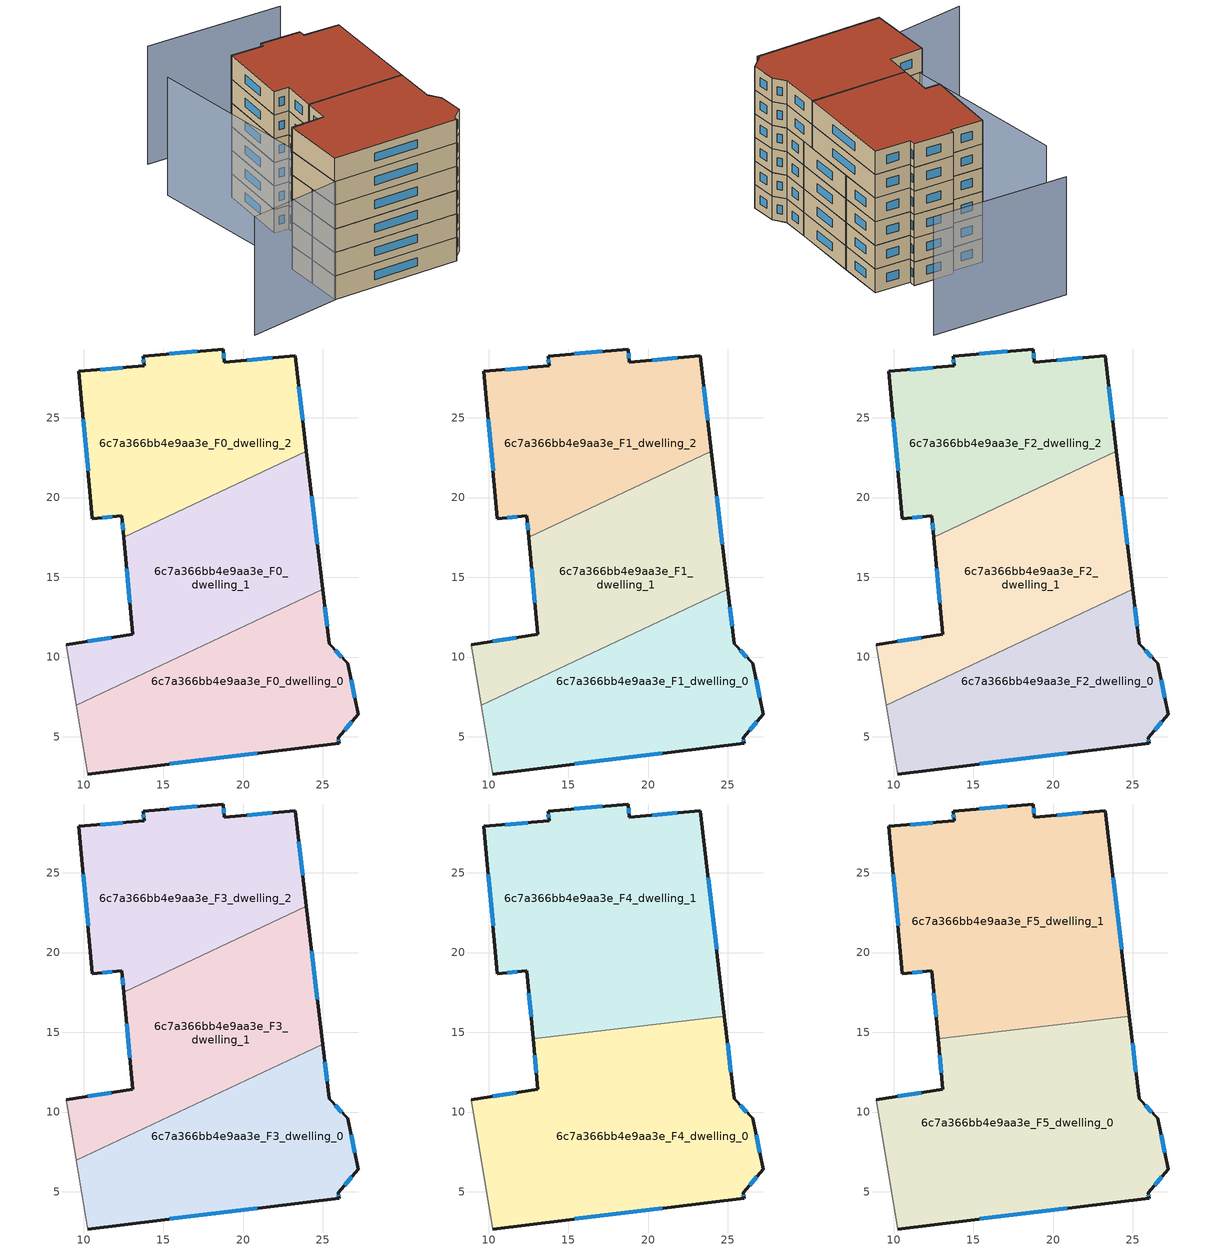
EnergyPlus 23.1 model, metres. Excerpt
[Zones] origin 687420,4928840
6c7a366bb4e9aa3e_F0_dwelling_0
 floor ground (EU_floor_Construction): 26.02,4.59 25.96,4.93 27.23,6.42 26.58,9.59 25.4,10.83 24.99,14.26 9.55,6.98 10.27,2.67 z0
 wall outside (EU_wall_Construction): 24.99,14.26 25.4,10.83 26.58,9.59 27.23,6.42 25.96,4.93 26.02,4.59 10.27,2.67 z0:3
 wall adiabatic (EU_wall_Construction): 10.27,2.67 9.55,6.98 z0:3
 wall to 6c7a366bb4e9aa3e_F0_dwelling_1 (EU_wall_Construction): 9.54,6.98 24.99,14.26 z0:3
 window (EU_Window_Construction): 26.82,5.94 26.37,5.42 / 25.98,4.82 26,4.71 / 20.9,3.97 15.39,3.29 / 25.13,13.14 25.27,11.94 / 25.78,10.42 26.2,10 / 26.79,8.56 27.02,7.46 z0.98:2.02
6c7a366bb4e9aa3e_F0_dwelling_1
 floor ground (EU_floor_Construction): 24.99,14.26 23.97,22.91 12.52,17.51 13.08,11.42 8.91,10.76 9.55,6.98 z0
 wall outside (EU_wall_Construction): 23.97,22.91 24.99,14.26 / 8.91,10.76 13.08,11.42 12.52,17.51 z0:3
 wall adiabatic (EU_wall_Construction): 9.55,6.98 8.91,10.76 z0:3
 wall to 6c7a366bb4e9aa3e_F0_dwelling_2 (EU_wall_Construction): 12.52,17.51 23.97,22.91 z0:3
 window (EU_Window_Construction): 24.31,20.09 24.66,17.07 / 10.27,10.98 11.72,11.21 / 12.9,13.4 12.7,15.53 z0.98:2.02
6c7a366bb4e9aa3e_F0_dwelling_2
 floor ground (EU_floor_Construction): 23.97,22.91 23.27,28.88 18.83,28.47 18.75,29.32 13.74,28.86 13.79,28.28 9.71,27.91 10.56,18.67 12.4,18.84 12.52,17.51 z0
 wall outside (EU_wall_Construction): 12.52,17.51 12.4,18.84 10.56,18.67 9.71,27.91 13.79,28.28 13.74,28.86 18.75,29.32 18.83,28.47 23.27,28.88 23.97,22.91 z0:3
 window (EU_Window_Construction): 11.04,28.03 12.46,28.15 / 13.77,28.46 13.76,28.67 / 15.37,29 17.12,29.17 / 18.78,29.04 18.8,28.75 / 20.27,28.61 21.83,28.75 / 23.5,26.94 23.75,24.85 / 12.48,17.94 12.44,18.41 / 11.8,18.79 11.16,18.73 / 10.28,21.68 9.99,24.9 z0.98:2.02
6c7a366bb4e9aa3e_F1_dwelling_0
 floor to 6c7a366bb4e9aa3e_F0_dwelling_0 (EU_floor_Construction): 26.02,4.59 25.96,4.93 27.23,6.42 26.58,9.59 25.4,10.83 24.99,14.26 9.54,6.98 10.27,2.67 z3
 wall outside (EU_wall_Construction): 24.99,14.26 25.4,10.83 26.58,9.59 27.23,6.42 25.96,4.93 26.02,4.59 10.27,2.67 z3:6
 wall adiabatic (EU_wall_Construction): 10.27,2.67 9.55,6.98 z3:6
 wall to 6c7a366bb4e9aa3e_F1_dwelling_1 (EU_wall_Construction): 9.54,6.98 24.99,14.26 z3:6
 window (EU_Window_Construction): 26.82,5.94 26.37,5.42 / 25.98,4.82 26,4.71 / 20.9,3.97 15.39,3.29 / 25.13,13.14 25.27,11.94 / 25.78,10.42 26.2,10 / 26.79,8.56 27.02,7.46 z3.98:5.02
6c7a366bb4e9aa3e_F1_dwelling_1
 floor to 6c7a366bb4e9aa3e_F0_dwelling_1 (EU_floor_Construction): 24.99,14.26 23.97,22.91 12.52,17.51 13.08,11.42 8.91,10.76 9.54,6.98 z3
 wall outside (EU_wall_Construction): 23.97,22.91 24.99,14.26 / 8.91,10.76 13.08,11.42 12.52,17.51 z3:6
 wall adiabatic (EU_wall_Construction): 9.55,6.98 8.91,10.76 z3:6
 wall to 6c7a366bb4e9aa3e_F1_dwelling_2 (EU_wall_Construction): 12.52,17.51 23.97,22.91 z3:6
 window (EU_Window_Construction): 24.31,20.09 24.66,17.07 / 10.27,10.98 11.72,11.21 / 12.9,13.4 12.7,15.53 z3.98:5.02
6c7a366bb4e9aa3e_F1_dwelling_2
 floor to 6c7a366bb4e9aa3e_F0_dwelling_2 (EU_floor_Construction): 23.97,22.91 23.27,28.88 18.83,28.47 18.75,29.32 13.74,28.86 13.79,28.28 9.71,27.91 10.56,18.67 12.4,18.84 12.52,17.51 z3
 wall outside (EU_wall_Construction): 12.52,17.51 12.4,18.84 10.56,18.67 9.71,27.91 13.79,28.28 13.74,28.86 18.75,29.32 18.83,28.47 23.27,28.88 23.97,22.91 z3:6
 window (EU_Window_Construction): 11.04,28.03 12.46,28.15 / 13.77,28.46 13.76,28.67 / 15.37,29 17.12,29.17 / 18.78,29.04 18.8,28.75 / 20.27,28.61 21.83,28.75 / 23.5,26.94 23.75,24.85 / 12.48,17.94 12.44,18.41 / 11.8,18.79 11.16,18.73 / 10.28,21.68 9.99,24.9 z3.98:5.02
6c7a366bb4e9aa3e_F2_dwelling_0
 floor to 6c7a366bb4e9aa3e_F1_dwelling_0 (EU_floor_Construction): 26.02,4.59 25.96,4.93 27.23,6.42 26.58,9.59 25.4,10.83 24.99,14.26 9.54,6.98 10.27,2.67 z6
 wall outside (EU_wall_Construction): 24.99,14.26 25.4,10.83 26.58,9.59 27.23,6.42 25.96,4.93 26.02,4.59 10.27,2.67 z6:9
 wall adiabatic (EU_wall_Construction): 10.27,2.67 9.55,6.98 z6:9
 wall to 6c7a366bb4e9aa3e_F2_dwelling_1 (EU_wall_Construction): 9.54,6.98 24.99,14.26 z6:9
 window (EU_Window_Construction): 26.82,5.94 26.37,5.42 / 25.98,4.82 26,4.71 / 20.9,3.97 15.39,3.29 / 25.13,13.14 25.27,11.94 / 25.78,10.42 26.2,10 / 26.79,8.56 27.02,7.46 z6.98:8.02
6c7a366bb4e9aa3e_F2_dwelling_1
 floor to 6c7a366bb4e9aa3e_F1_dwelling_1 (EU_floor_Construction): 24.99,14.26 23.97,22.91 12.52,17.51 13.08,11.42 8.91,10.76 9.54,6.98 z6
 wall outside (EU_wall_Construction): 23.97,22.91 24.99,14.26 / 8.91,10.76 13.08,11.42 12.52,17.51 z6:9
 wall adiabatic (EU_wall_Construction): 9.55,6.98 8.91,10.76 z6:9
 wall to 6c7a366bb4e9aa3e_F2_dwelling_2 (EU_wall_Construction): 12.52,17.51 23.97,22.91 z6:9
 window (EU_Window_Construction): 24.31,20.09 24.66,17.07 / 10.27,10.98 11.72,11.21 / 12.9,13.4 12.7,15.53 z6.98:8.02
6c7a366bb4e9aa3e_F2_dwelling_2
 floor to 6c7a366bb4e9aa3e_F1_dwelling_2 (EU_floor_Construction): 23.97,22.91 23.27,28.88 18.83,28.47 18.75,29.32 13.74,28.86 13.79,28.28 9.71,27.91 10.56,18.67 12.4,18.84 12.52,17.51 z6
 wall outside (EU_wall_Construction): 12.52,17.51 12.4,18.84 10.56,18.67 9.71,27.91 13.79,28.28 13.74,28.86 18.75,29.32 18.83,28.47 23.27,28.88 23.97,22.91 z6:9
 window (EU_Window_Construction): 11.04,28.03 12.46,28.15 / 13.77,28.46 13.76,28.67 / 15.37,29 17.12,29.17 / 18.78,29.04 18.8,28.75 / 20.27,28.61 21.83,28.75 / 23.5,26.94 23.75,24.85 / 12.48,17.94 12.44,18.41 / 11.8,18.79 11.16,18.73 / 10.28,21.68 9.99,24.9 z6.98:8.02
6c7a366bb4e9aa3e_F3_dwelling_0
 floor to 6c7a366bb4e9aa3e_F2_dwelling_0 (EU_floor_Construction): 26.02,4.59 25.96,4.93 27.23,6.42 26.58,9.59 25.4,10.83 24.99,14.26 9.54,6.98 10.27,2.67 z9
 wall outside (EU_wall_Construction): 24.99,14.26 25.4,10.83 26.58,9.59 27.23,6.42 25.96,4.93 26.02,4.59 10.27,2.67 z9:12
 wall adiabatic (EU_wall_Construction): 10.27,2.67 9.55,6.98 z9:12
 wall to 6c7a366bb4e9aa3e_F3_dwelling_1 (EU_wall_Construction): 9.54,6.98 24.99,14.26 z9:12
 window (EU_Window_Construction): 26.82,5.94 26.37,5.42 / 25.98,4.82 26,4.71 / 20.9,3.97 15.39,3.29 / 25.13,13.14 25.27,11.94 / 25.78,10.42 26.2,10 / 26.79,8.56 27.02,7.46 z9.98:11.02
6c7a366bb4e9aa3e_F3_dwelling_1
 floor to 6c7a366bb4e9aa3e_F2_dwelling_1 (EU_floor_Construction): 24.99,14.26 23.97,22.91 12.52,17.51 13.08,11.42 8.91,10.76 9.54,6.98 z9
 wall outside (EU_wall_Construction): 23.97,22.91 24.99,14.26 / 8.91,10.76 13.08,11.42 12.52,17.51 z9:12
 wall adiabatic (EU_wall_Construction): 9.55,6.98 8.91,10.76 z9:12
 wall to 6c7a366bb4e9aa3e_F3_dwelling_2 (EU_wall_Construction): 12.52,17.51 23.97,22.91 z9:12
 window (EU_Window_Construction): 24.31,20.09 24.66,17.07 / 10.27,10.98 11.72,11.21 / 12.9,13.4 12.7,15.53 z9.98:11.02
6c7a366bb4e9aa3e_F3_dwelling_2
 floor to 6c7a366bb4e9aa3e_F2_dwelling_2 (EU_floor_Construction): 23.97,22.91 23.27,28.88 18.83,28.47 18.75,29.32 13.74,28.86 13.79,28.28 9.71,27.91 10.56,18.67 12.4,18.84 12.52,17.51 z9
 wall outside (EU_wall_Construction): 12.52,17.51 12.4,18.84 10.56,18.67 9.71,27.91 13.79,28.28 13.74,28.86 18.75,29.32 18.83,28.47 23.27,28.88 23.97,22.91 z9:12
 window (EU_Window_Construction): 11.04,28.03 12.46,28.15 / 13.77,28.46 13.76,28.67 / 15.37,29 17.12,29.17 / 18.78,29.04 18.8,28.75 / 20.27,28.61 21.83,28.75 / 23.5,26.94 23.75,24.85 / 12.48,17.94 12.44,18.41 / 11.8,18.79 11.16,18.73 / 10.28,21.68 9.99,24.9 z9.98:11.02
6c7a366bb4e9aa3e_F4_dwelling_0
 floor to 6c7a366bb4e9aa3e_F3_dwelling_0 (EU_floor_Construction): 26.02,4.59 25.96,4.93 27.23,6.42 26.58,9.59 25.4,10.83 24.99,14.26 9.55,6.98 10.27,2.67 z12
 floor to 6c7a366bb4e9aa3e_F3_dwelling_1 (EU_floor_Construction): 24.99,14.26 24.79,16.01 12.79,14.59 13.08,11.42 8.91,10.76 9.55,6.98 z12
 wall outside (EU_wall_Construction): 8.91,10.76 13.08,11.42 12.79,14.59 / 24.79,16.01 25.4,10.83 26.58,9.59 27.23,6.42 25.96,4.93 26.02,4.59 10.27,2.67 z12:15
 wall adiabatic (EU_wall_Construction): 10.27,2.67 8.91,10.76 z12:15
 wall to 6c7a366bb4e9aa3e_F4_dwelling_1 (EU_wall_Construction): 12.79,14.59 24.79,16.01 z12:15
 window (EU_Window_Construction): 26.79,8.56 27.02,7.46 / 26.82,5.94 26.37,5.42 / 25.98,4.82 26,4.71 / 20.9,3.97 15.39,3.29 / 10.27,10.98 11.72,11.21 / 12.99,12.45 12.88,13.56 / 24.99,14.32 25.2,12.51 / 25.78,10.42 26.2,10 z12.98:14.02
6c7a366bb4e9aa3e_F4_dwelling_1
 floor to 6c7a366bb4e9aa3e_F3_dwelling_1 (EU_floor_Construction): 24.79,16.01 23.97,22.91 12.52,17.51 12.79,14.59 z12
 floor to 6c7a366bb4e9aa3e_F3_dwelling_2 (EU_floor_Construction): 23.97,22.91 23.27,28.88 18.83,28.47 18.75,29.32 13.74,28.86 13.79,28.28 9.71,27.91 10.56,18.67 12.4,18.84 12.52,17.51 z12
 wall outside (EU_wall_Construction): 12.79,14.59 12.4,18.84 10.56,18.67 9.71,27.91 13.79,28.28 13.74,28.86 18.75,29.32 18.83,28.47 23.27,28.88 24.79,16.01 z12:15
 window (EU_Window_Construction): 11.04,28.03 12.46,28.15 / 13.77,28.46 13.76,28.67 / 15.37,29 17.12,29.17 / 18.78,29.04 18.8,28.75 / 20.27,28.61 21.83,28.75 / 23.76,24.7 24.29,20.19 / 12.66,15.97 12.53,17.46 / 11.8,18.79 11.16,18.73 / 10.28,21.68 9.99,24.9 z12.98:14.02
6c7a366bb4e9aa3e_F5_dwelling_0
 floor to 6c7a366bb4e9aa3e_F4_dwelling_0 (EU_floor_Construction): 26.02,4.59 25.96,4.93 27.23,6.42 26.58,9.59 25.4,10.83 24.79,16.01 12.79,14.59 13.08,11.42 8.91,10.76 10.27,2.67 z15
 wall outside (EU_wall_Construction): 8.91,10.76 13.08,11.42 12.79,14.59 / 24.79,16.01 25.4,10.83 26.58,9.59 27.23,6.42 25.96,4.93 26.02,4.59 10.27,2.67 z15:18
 wall adiabatic (EU_wall_Construction): 10.27,2.67 8.91,10.76 z15:18
 wall to 6c7a366bb4e9aa3e_F5_dwelling_1 (EU_wall_Construction): 12.79,14.59 24.79,16.01 z15:18
 window (EU_Window_Construction): 26.79,8.56 27.02,7.46 / 26.82,5.94 26.37,5.42 / 25.98,4.82 26,4.71 / 20.9,3.97 15.39,3.29 / 10.27,10.98 11.72,11.21 / 12.99,12.45 12.88,13.56 / 24.99,14.32 25.2,12.51 / 25.78,10.42 26.2,10 z15.98:17.02
 roof outside (EU_roof_Construction): 24.79,16.01 25.4,10.83 26.58,9.59 27.23,6.42 25.96,4.93 26.02,4.59 10.27,2.67 8.91,10.76 13.08,11.42 12.79,14.59 z18
6c7a366bb4e9aa3e_F5_dwelling_1
 floor to 6c7a366bb4e9aa3e_F4_dwelling_1 (EU_floor_Construction): 24.79,16.01 23.27,28.88 18.83,28.47 18.75,29.32 13.74,28.86 13.79,28.28 9.71,27.91 10.56,18.67 12.4,18.84 12.79,14.59 z15
 wall outside (EU_wall_Construction): 12.79,14.59 12.4,18.84 10.56,18.67 9.71,27.91 13.79,28.28 13.74,28.86 18.75,29.32 18.83,28.47 23.27,28.88 24.79,16.01 z15:18
 window (EU_Window_Construction): 11.04,28.03 12.46,28.15 / 13.77,28.46 13.76,28.67 / 15.37,29 17.12,29.17 / 18.78,29.04 18.8,28.75 / 20.27,28.61 21.83,28.75 / 23.76,24.7 24.29,20.19 / 12.66,15.97 12.53,17.46 / 11.8,18.79 11.16,18.73 / 10.28,21.68 9.99,24.9 z15.98:17.02
 roof outside (EU_roof_Construction): 23.27,28.88 24.79,16.01 12.79,14.59 12.4,18.84 10.56,18.67 9.71,27.91 13.79,28.28 13.74,28.86 18.75,29.32 18.83,28.47 z18
shading: 3.56,31.27 11.4,2.98 / 11.4,2.98 -1,-0.46 / 21.47,39.99 4.5,38.33 z0:15
[Building]
EU S2 Campaign: North Axis=0; Terrain=City; Solar Distribution=FullExterior
[Site:Location]
Bologna: Latitude=44.5; Longitude=11.25; Time Zone=1; Elevation=37
[SizingPeriod:WeatherFileDays]
AnnualSizingPeriod: Begin Month=1; Begin Day of Month=1; End Month=12; End Day of Month=31; Day of Week for Start Day=Monday; Use Weather File Daylight Saving Period=No; Use Weather File Rain and Snow Indicators=No
[MATERIAL]
EU_InternalMass_Material: Roughness=MediumRough; Thickness=0.1; Conductivity=1; Density=1800; Specific Heat=900; Thermal Absorptance=0.9; Solar Absorptance=0.7; Visible Absorptance=0.7
[MATERIAL:NOMASS] Roughness=MediumRough; Thermal Absorptance=0.9; Solar Absorptance=0.7; Visible Absorptance=0.7
Name | Thermal Resistance
EU_wall_NoMass | 0.905828
EU_roof_NoMass | 0.37593
EU_floor_NoMass | 0.67114
[WINDOWMATERIAL:SIMPLEGLAZINGSYSTEM]
EU_Window_SimpleGlazing: UFactor=4.52486; Solar Heat Gain Coefficient=0.85; Visible Transmittance=0.85
[CONSTRUCTION]
EU_wall_Construction: EU_wall_NoMass
EU_roof_Construction: EU_roof_NoMass
EU_floor_Construction: EU_floor_NoMass
EU_InternalMass_Construction: EU_InternalMass_Material
EU_Window_Construction: EU_Window_SimpleGlazing
[ZONE] Type=1; Multiplier=1; Ceiling Height=autocalculate; Floor Area=autocalculate; Part of Total Floor Area=Yes
Name | Volume
6c7a366bb4e9aa3e_F0_dwelling_0; 6c7a366bb4e9aa3e_F1_dwelling_0; 6c7a366bb4e9aa3e_F2_dwelling_0; 6c7a366bb4e9aa3e_F3_dwelling_0 | 356.495
6c7a366bb4e9aa3e_F4_dwelling_0 | 534.742
6c7a366bb4e9aa3e_F5_dwelling_0 | 534.743
6c7a366bb4e9aa3e_F0_dwelling_1 | 356.501
6c7a366bb4e9aa3e_F1_dwelling_1; 6c7a366bb4e9aa3e_F2_dwelling_1; 6c7a366bb4e9aa3e_F3_dwelling_1; 6c7a366bb4e9aa3e_F1_dwelling_2; 6c7a366bb4e9aa3e_F2_dwelling_2; 6c7a366bb4e9aa3e_F3_dwelling_2 | 356.5
6c7a366bb4e9aa3e_F4_dwelling_1; 6c7a366bb4e9aa3e_F5_dwelling_1 | 534.732
6c7a366bb4e9aa3e_F0_dwelling_2 | 356.499
[INTERNALMASS] Construction=EU_InternalMass_Construction
Name | Zone or ZoneList | Surface Area
6c7a366bb4e9aa3e_F0_dwelling_0_EU_InternalMass | 6c7a366bb4e9aa3e_F0_dwelling_0 | 118.832
6c7a366bb4e9aa3e_F0_dwelling_1_EU_InternalMass | 6c7a366bb4e9aa3e_F0_dwelling_1 | 118.833
6c7a366bb4e9aa3e_F0_dwelling_2_EU_InternalMass | 6c7a366bb4e9aa3e_F0_dwelling_2 | 118.833
6c7a366bb4e9aa3e_F1_dwelling_0_EU_InternalMass | 6c7a366bb4e9aa3e_F1_dwelling_0 | 118.832
6c7a366bb4e9aa3e_F1_dwelling_1_EU_InternalMass | 6c7a366bb4e9aa3e_F1_dwelling_1 | 118.833
6c7a366bb4e9aa3e_F1_dwelling_2_EU_InternalMass | 6c7a366bb4e9aa3e_F1_dwelling_2 | 118.833
6c7a366bb4e9aa3e_F2_dwelling_0_EU_InternalMass | 6c7a366bb4e9aa3e_F2_dwelling_0 | 118.832
6c7a366bb4e9aa3e_F2_dwelling_1_EU_InternalMass | 6c7a366bb4e9aa3e_F2_dwelling_1 | 118.833
6c7a366bb4e9aa3e_F2_dwelling_2_EU_InternalMass | 6c7a366bb4e9aa3e_F2_dwelling_2 | 118.833
6c7a366bb4e9aa3e_F3_dwelling_0_EU_InternalMass | 6c7a366bb4e9aa3e_F3_dwelling_0 | 118.832
6c7a366bb4e9aa3e_F3_dwelling_1_EU_InternalMass | 6c7a366bb4e9aa3e_F3_dwelling_1 | 118.833
6c7a366bb4e9aa3e_F3_dwelling_2_EU_InternalMass | 6c7a366bb4e9aa3e_F3_dwelling_2 | 118.833
6c7a366bb4e9aa3e_F4_dwelling_0_EU_InternalMass | 6c7a366bb4e9aa3e_F4_dwelling_0 | 178.243
6c7a366bb4e9aa3e_F4_dwelling_1_EU_InternalMass | 6c7a366bb4e9aa3e_F4_dwelling_1 | 178.244
6c7a366bb4e9aa3e_F5_dwelling_0_EU_InternalMass | 6c7a366bb4e9aa3e_F5_dwelling_0 | 178.243
6c7a366bb4e9aa3e_F5_dwelling_1_EU_InternalMass | 6c7a366bb4e9aa3e_F5_dwelling_1 | 178.244
[OTHEREQUIPMENT] Fuel Type=Electricity; Design Level Calculation Method=Watts/Area; Power per Zone Floor Area=1; Fraction Latent=0; Fraction Radiant=0; Fraction Lost=0; Carbon Dioxide Generation Rate=0; EndUse Subcategory=EU_Step8_InternalGains
Name | Zone or ZoneList or Space or SpaceList | Schedule
EU_Step8_InternalGain_6c7a366bb4e9aa3e_F0_dwelling_0_f000 | 6c7a366bb4e9aa3e_F0_dwelling_0 | EU_Step8_GainSchedule_6c7a366bb4e9aa3e_F0_dwelling_0_f000
EU_Step8_InternalGain_6c7a366bb4e9aa3e_F0_dwelling_1_f000 | 6c7a366bb4e9aa3e_F0_dwelling_1 | EU_Step8_GainSchedule_6c7a366bb4e9aa3e_F0_dwelling_1_f000
EU_Step8_InternalGain_6c7a366bb4e9aa3e_F0_dwelling_2_f000 | 6c7a366bb4e9aa3e_F0_dwelling_2 | EU_Step8_GainSchedule_6c7a366bb4e9aa3e_F0_dwelling_2_f000
EU_Step8_InternalGain_6c7a366bb4e9aa3e_F1_dwelling_0_f000 | 6c7a366bb4e9aa3e_F1_dwelling_0 | EU_Step8_GainSchedule_6c7a366bb4e9aa3e_F1_dwelling_0_f000
EU_Step8_InternalGain_6c7a366bb4e9aa3e_F1_dwelling_1_f000 | 6c7a366bb4e9aa3e_F1_dwelling_1 | EU_Step8_GainSchedule_6c7a366bb4e9aa3e_F1_dwelling_1_f000
EU_Step8_InternalGain_6c7a366bb4e9aa3e_F1_dwelling_2_f000 | 6c7a366bb4e9aa3e_F1_dwelling_2 | EU_Step8_GainSchedule_6c7a366bb4e9aa3e_F1_dwelling_2_f000
EU_Step8_InternalGain_6c7a366bb4e9aa3e_F2_dwelling_0_f000 | 6c7a366bb4e9aa3e_F2_dwelling_0 | EU_Step8_GainSchedule_6c7a366bb4e9aa3e_F2_dwelling_0_f000
EU_Step8_InternalGain_6c7a366bb4e9aa3e_F2_dwelling_1_f000 | 6c7a366bb4e9aa3e_F2_dwelling_1 | EU_Step8_GainSchedule_6c7a366bb4e9aa3e_F2_dwelling_1_f000
EU_Step8_InternalGain_6c7a366bb4e9aa3e_F2_dwelling_2_f000 | 6c7a366bb4e9aa3e_F2_dwelling_2 | EU_Step8_GainSchedule_6c7a366bb4e9aa3e_F2_dwelling_2_f000
EU_Step8_InternalGain_6c7a366bb4e9aa3e_F3_dwelling_0_f000 | 6c7a366bb4e9aa3e_F3_dwelling_0 | EU_Step8_GainSchedule_6c7a366bb4e9aa3e_F3_dwelling_0_f000
EU_Step8_InternalGain_6c7a366bb4e9aa3e_F3_dwelling_1_f000 | 6c7a366bb4e9aa3e_F3_dwelling_1 | EU_Step8_GainSchedule_6c7a366bb4e9aa3e_F3_dwelling_1_f000
EU_Step8_InternalGain_6c7a366bb4e9aa3e_F3_dwelling_2_f000 | 6c7a366bb4e9aa3e_F3_dwelling_2 | EU_Step8_GainSchedule_6c7a366bb4e9aa3e_F3_dwelling_2_f000
EU_Step8_InternalGain_6c7a366bb4e9aa3e_F4_dwelling_0_f000 | 6c7a366bb4e9aa3e_F4_dwelling_0 | EU_Step8_GainSchedule_6c7a366bb4e9aa3e_F4_dwelling_0_f000
EU_Step8_InternalGain_6c7a366bb4e9aa3e_F4_dwelling_1_f000 | 6c7a366bb4e9aa3e_F4_dwelling_1 | EU_Step8_GainSchedule_6c7a366bb4e9aa3e_F4_dwelling_1_f000
EU_Step8_InternalGain_6c7a366bb4e9aa3e_F5_dwelling_0_f000 | 6c7a366bb4e9aa3e_F5_dwelling_0 | EU_Step8_GainSchedule_6c7a366bb4e9aa3e_F5_dwelling_0_f000
EU_Step8_InternalGain_6c7a366bb4e9aa3e_F5_dwelling_1_f000 | 6c7a366bb4e9aa3e_F5_dwelling_1 | EU_Step8_GainSchedule_6c7a366bb4e9aa3e_F5_dwelling_1_f000
[ZONEVENTILATION:DESIGNFLOWRATE] Schedule=EU_AlwaysOn; Design Flow Rate Calculation Method=AirChanges/Hour; Air Changes per Hour=0.73129; Ventilation Type=Natural; Fan Pressure Rise=0; Fan Total Efficiency=1; Constant Term Coefficient=1; Temperature Term Coefficient=0; Velocity Term Coefficient=0; Velocity Squared Term Coefficient=0; Minimum Indoor Temperature=-100; Maximum Indoor Temperature=100; Delta Temperature=-100; Minimum Outdoor Temperature=-100; Maximum Outdoor Temperature=100; Maximum Wind Speed=40
Name | Zone or ZoneList or Space or SpaceList
EU_ConstantAir_6c7a366bb4e9aa3e_F0_dwelling_0 | 6c7a366bb4e9aa3e_F0_dwelling_0
EU_ConstantAir_6c7a366bb4e9aa3e_F0_dwelling_1 | 6c7a366bb4e9aa3e_F0_dwelling_1
EU_ConstantAir_6c7a366bb4e9aa3e_F0_dwelling_2 | 6c7a366bb4e9aa3e_F0_dwelling_2
EU_ConstantAir_6c7a366bb4e9aa3e_F1_dwelling_0 | 6c7a366bb4e9aa3e_F1_dwelling_0
EU_ConstantAir_6c7a366bb4e9aa3e_F1_dwelling_1 | 6c7a366bb4e9aa3e_F1_dwelling_1
EU_ConstantAir_6c7a366bb4e9aa3e_F1_dwelling_2 | 6c7a366bb4e9aa3e_F1_dwelling_2
EU_ConstantAir_6c7a366bb4e9aa3e_F2_dwelling_0 | 6c7a366bb4e9aa3e_F2_dwelling_0
EU_ConstantAir_6c7a366bb4e9aa3e_F2_dwelling_1 | 6c7a366bb4e9aa3e_F2_dwelling_1
EU_ConstantAir_6c7a366bb4e9aa3e_F2_dwelling_2 | 6c7a366bb4e9aa3e_F2_dwelling_2
EU_ConstantAir_6c7a366bb4e9aa3e_F3_dwelling_0 | 6c7a366bb4e9aa3e_F3_dwelling_0
EU_ConstantAir_6c7a366bb4e9aa3e_F3_dwelling_1 | 6c7a366bb4e9aa3e_F3_dwelling_1
EU_ConstantAir_6c7a366bb4e9aa3e_F3_dwelling_2 | 6c7a366bb4e9aa3e_F3_dwelling_2
EU_ConstantAir_6c7a366bb4e9aa3e_F4_dwelling_0 | 6c7a366bb4e9aa3e_F4_dwelling_0
EU_ConstantAir_6c7a366bb4e9aa3e_F4_dwelling_1 | 6c7a366bb4e9aa3e_F4_dwelling_1
EU_ConstantAir_6c7a366bb4e9aa3e_F5_dwelling_0 | 6c7a366bb4e9aa3e_F5_dwelling_0
EU_ConstantAir_6c7a366bb4e9aa3e_F5_dwelling_1 | 6c7a366bb4e9aa3e_F5_dwelling_1
[HVACTEMPLATE:THERMOSTAT] Constant Heating Setpoint=20; Constant Cooling Setpoint=50
EU_HeatOnly_6c7a366bb4e9aa3e_F0_dwelling_0; EU_HeatOnly_6c7a366bb4e9aa3e_F0_dwelling_1; EU_HeatOnly_6c7a366bb4e9aa3e_F0_dwelling_2; EU_HeatOnly_6c7a366bb4e9aa3e_F1_dwelling_0; EU_HeatOnly_6c7a366bb4e9aa3e_F1_dwelling_1; EU_HeatOnly_6c7a366bb4e9aa3e_F1_dwelling_2; EU_HeatOnly_6c7a366bb4e9aa3e_F2_dwelling_0; EU_HeatOnly_6c7a366bb4e9aa3e_F2_dwelling_1; EU_HeatOnly_6c7a366bb4e9aa3e_F2_dwelling_2; EU_HeatOnly_6c7a366bb4e9aa3e_F3_dwelling_0; EU_HeatOnly_6c7a366bb4e9aa3e_F3_dwelling_1; EU_HeatOnly_6c7a366bb4e9aa3e_F3_dwelling_2; EU_HeatOnly_6c7a366bb4e9aa3e_F4_dwelling_0; EU_HeatOnly_6c7a366bb4e9aa3e_F4_dwelling_1; EU_HeatOnly_6c7a366bb4e9aa3e_F5_dwelling_0; EU_HeatOnly_6c7a366bb4e9aa3e_F5_dwelling_1
[HVACTEMPLATE:ZONE:IDEALLOADSAIRSYSTEM] System Availability Schedule=EU_AlwaysOn; Maximum Heating Supply Air Temperature=50; Minimum Cooling Supply Air Temperature=13; Maximum Heating Supply Air Humidity Ratio=0.0156; Minimum Cooling Supply Air Humidity Ratio=0.0077; Heating Limit=NoLimit; Cooling Limit=NoLimit; Heating Availability Schedule=EU_AlwaysOn; Cooling Availability Schedule=EU_CoolingOff; Dehumidification Control Type=ConstantSensibleHeatRatio; Cooling Sensible Heat Ratio=0.7; Dehumidification Setpoint=60; Humidification Control Type=None; Humidification Setpoint=30; Outdoor Air Method=None; Outdoor Air Flow Rate per Person=0.00944; Outdoor Air Flow Rate per Zone Floor Area=0; Outdoor Air Flow Rate per Zone=0; Demand Controlled Ventilation Type=None; Outdoor Air Economizer Type=NoEconomizer; Heat Recovery Type=None; Sensible Heat Recovery Effectiveness=0.7; Latent Heat Recovery Effectiveness=0.65
Name | Template Thermostat
6c7a366bb4e9aa3e_F0_dwelling_0 | EU_HeatOnly_6c7a366bb4e9aa3e_F0_dwelling_0
6c7a366bb4e9aa3e_F0_dwelling_1 | EU_HeatOnly_6c7a366bb4e9aa3e_F0_dwelling_1
6c7a366bb4e9aa3e_F0_dwelling_2 | EU_HeatOnly_6c7a366bb4e9aa3e_F0_dwelling_2
6c7a366bb4e9aa3e_F1_dwelling_0 | EU_HeatOnly_6c7a366bb4e9aa3e_F1_dwelling_0
6c7a366bb4e9aa3e_F1_dwelling_1 | EU_HeatOnly_6c7a366bb4e9aa3e_F1_dwelling_1
6c7a366bb4e9aa3e_F1_dwelling_2 | EU_HeatOnly_6c7a366bb4e9aa3e_F1_dwelling_2
6c7a366bb4e9aa3e_F2_dwelling_0 | EU_HeatOnly_6c7a366bb4e9aa3e_F2_dwelling_0
6c7a366bb4e9aa3e_F2_dwelling_1 | EU_HeatOnly_6c7a366bb4e9aa3e_F2_dwelling_1
6c7a366bb4e9aa3e_F2_dwelling_2 | EU_HeatOnly_6c7a366bb4e9aa3e_F2_dwelling_2
6c7a366bb4e9aa3e_F3_dwelling_0 | EU_HeatOnly_6c7a366bb4e9aa3e_F3_dwelling_0
6c7a366bb4e9aa3e_F3_dwelling_1 | EU_HeatOnly_6c7a366bb4e9aa3e_F3_dwelling_1
6c7a366bb4e9aa3e_F3_dwelling_2 | EU_HeatOnly_6c7a366bb4e9aa3e_F3_dwelling_2
6c7a366bb4e9aa3e_F4_dwelling_0 | EU_HeatOnly_6c7a366bb4e9aa3e_F4_dwelling_0
6c7a366bb4e9aa3e_F4_dwelling_1 | EU_HeatOnly_6c7a366bb4e9aa3e_F4_dwelling_1
6c7a366bb4e9aa3e_F5_dwelling_0 | EU_HeatOnly_6c7a366bb4e9aa3e_F5_dwelling_0
6c7a366bb4e9aa3e_F5_dwelling_1 | EU_HeatOnly_6c7a366bb4e9aa3e_F5_dwelling_1
[SIZING:ZONE] Zone Cooling Design Supply Air Temperature Input Method=SupplyAirTemperature; Zone Cooling Design Supply Air Temperature=13; Zone Heating Design Supply Air Temperature Input Method=SupplyAirTemperature; Zone Heating Design Supply Air Temperature=50; Zone Cooling Design Supply Air Humidity Ratio=0.008; Zone Heating Design Supply Air Humidity Ratio=0.008; Cooling Design Air Flow Method=DesignDay; Cooling Design Air Flow Rate=0; Cooling Minimum Air Flow per Zone Floor Area=0.000762; Cooling Minimum Air Flow=0; Cooling Minimum Air Flow Fraction=0.2; Heating Design Air Flow Method=DesignDay; Heating Design Air Flow Rate=0; Heating Maximum Air Flow per Zone Floor Area=0.002032; Heating Maximum Air Flow=0.141576; Heating Maximum Air Flow Fraction=0.3; Account for Dedicated Outdoor Air System=No; Dedicated Outdoor Air System Control Strategy=NeutralSupplyAir; Dedicated Outdoor Air Low Setpoint Temperature for Design=autosize; Dedicated Outdoor Air High Setpoint Temperature for Design=autosize; Zone Load Sizing Method=Sensible Load Only No Latent Load; Zone Latent Cooling Design Supply Air Humidity Ratio Input Method=HumidityRatioDifference; Zone Cooling Design Supply Air Humidity Ratio Difference=0.005; Zone Latent Heating Design Supply Air Humidity Ratio Input Method=HumidityRatioDifference; Zone Humidification Design Supply Air Humidity Ratio Difference=0.005
6c7a366bb4e9aa3e_F0_dwelling_0; 6c7a366bb4e9aa3e_F0_dwelling_1; 6c7a366bb4e9aa3e_F0_dwelling_2; 6c7a366bb4e9aa3e_F1_dwelling_0; 6c7a366bb4e9aa3e_F1_dwelling_1; 6c7a366bb4e9aa3e_F1_dwelling_2; 6c7a366bb4e9aa3e_F2_dwelling_0; 6c7a366bb4e9aa3e_F2_dwelling_1; 6c7a366bb4e9aa3e_F2_dwelling_2; 6c7a366bb4e9aa3e_F3_dwelling_0; 6c7a366bb4e9aa3e_F3_dwelling_1; 6c7a366bb4e9aa3e_F3_dwelling_2; 6c7a366bb4e9aa3e_F4_dwelling_0; 6c7a366bb4e9aa3e_F4_dwelling_1; 6c7a366bb4e9aa3e_F5_dwelling_0; 6c7a366bb4e9aa3e_F5_dwelling_1
[SCHEDULE:CONSTANT]
Name | Hourly Value
EU_AlwaysOn | 1
EU_CoolingOff | 0
[SCHEDULE:FILE] Column Number=1; Rows to Skip at Top=0; Number of Hours of Data=8760; Column Separator=Comma; Interpolate to Timestep=No; Minutes per Item=60; Adjust Schedule for Daylight Savings=Yes
Name | File
EU_Step8_GainSchedule_6c7a366bb4e9aa3e_F0_dwelling_0_f000 | ../../schedules/6c7a366bb4e9aa3e/6c7a366bb4e9aa3e_F0_dwelling_0_f000_gain.csv
EU_Step8_GainSchedule_6c7a366bb4e9aa3e_F0_dwelling_1_f000 | ../../schedules/6c7a366bb4e9aa3e/6c7a366bb4e9aa3e_F0_dwelling_1_f000_gain.csv
EU_Step8_GainSchedule_6c7a366bb4e9aa3e_F0_dwelling_2_f000 | ../../schedules/6c7a366bb4e9aa3e/6c7a366bb4e9aa3e_F0_dwelling_2_f000_gain.csv
EU_Step8_GainSchedule_6c7a366bb4e9aa3e_F1_dwelling_0_f000 | ../../schedules/6c7a366bb4e9aa3e/6c7a366bb4e9aa3e_F1_dwelling_0_f000_gain.csv
EU_Step8_GainSchedule_6c7a366bb4e9aa3e_F1_dwelling_1_f000 | ../../schedules/6c7a366bb4e9aa3e/6c7a366bb4e9aa3e_F1_dwelling_1_f000_gain.csv
EU_Step8_GainSchedule_6c7a366bb4e9aa3e_F1_dwelling_2_f000 | ../../schedules/6c7a366bb4e9aa3e/6c7a366bb4e9aa3e_F1_dwelling_2_f000_gain.csv
EU_Step8_GainSchedule_6c7a366bb4e9aa3e_F2_dwelling_0_f000 | ../../schedules/6c7a366bb4e9aa3e/6c7a366bb4e9aa3e_F2_dwelling_0_f000_gain.csv
EU_Step8_GainSchedule_6c7a366bb4e9aa3e_F2_dwelling_1_f000 | ../../schedules/6c7a366bb4e9aa3e/6c7a366bb4e9aa3e_F2_dwelling_1_f000_gain.csv
EU_Step8_GainSchedule_6c7a366bb4e9aa3e_F2_dwelling_2_f000 | ../../schedules/6c7a366bb4e9aa3e/6c7a366bb4e9aa3e_F2_dwelling_2_f000_gain.csv
EU_Step8_GainSchedule_6c7a366bb4e9aa3e_F3_dwelling_0_f000 | ../../schedules/6c7a366bb4e9aa3e/6c7a366bb4e9aa3e_F3_dwelling_0_f000_gain.csv
EU_Step8_GainSchedule_6c7a366bb4e9aa3e_F3_dwelling_1_f000 | ../../schedules/6c7a366bb4e9aa3e/6c7a366bb4e9aa3e_F3_dwelling_1_f000_gain.csv
EU_Step8_GainSchedule_6c7a366bb4e9aa3e_F3_dwelling_2_f000 | ../../schedules/6c7a366bb4e9aa3e/6c7a366bb4e9aa3e_F3_dwelling_2_f000_gain.csv
EU_Step8_GainSchedule_6c7a366bb4e9aa3e_F4_dwelling_0_f000 | ../../schedules/6c7a366bb4e9aa3e/6c7a366bb4e9aa3e_F4_dwelling_0_f000_gain.csv
EU_Step8_GainSchedule_6c7a366bb4e9aa3e_F4_dwelling_1_f000 | ../../schedules/6c7a366bb4e9aa3e/6c7a366bb4e9aa3e_F4_dwelling_1_f000_gain.csv
EU_Step8_GainSchedule_6c7a366bb4e9aa3e_F5_dwelling_0_f000 | ../../schedules/6c7a366bb4e9aa3e/6c7a366bb4e9aa3e_F5_dwelling_0_f000_gain.csv
EU_Step8_GainSchedule_6c7a366bb4e9aa3e_F5_dwelling_1_f000 | ../../schedules/6c7a366bb4e9aa3e/6c7a366bb4e9aa3e_F5_dwelling_1_f000_gain.csv
